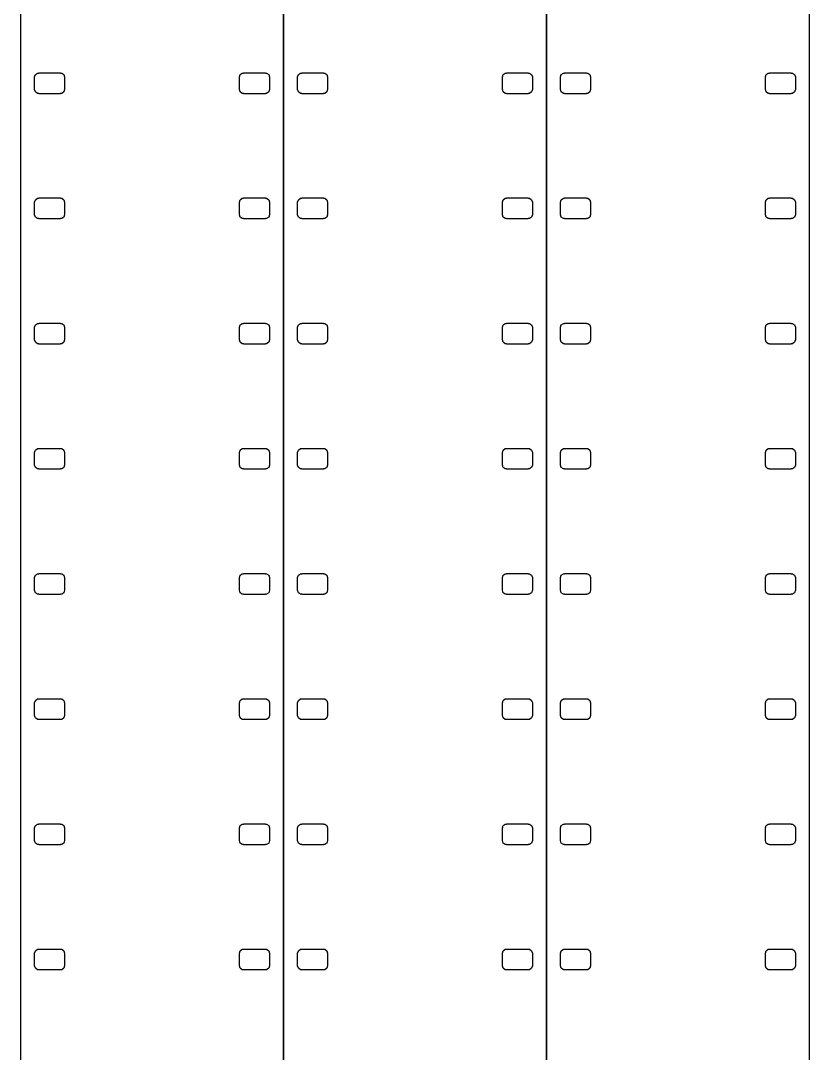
# Model space of a CAD drawing. Header units: metres. Extents: x -8 to 184, y -126 to 126.
# Drawn here: x 136.1 to 184.1, y -62.9 to 0 of the extents above; entities that cross this region are included whole.
import ezdxf

# ---------------------------------------------------------------- set-up
doc = ezdxf.new("R2010")
doc.units = ezdxf.units.M

msp = doc.modelspace()

# ---------------------------------------------------------------- linework, layer by layer
for p, q in [((136.09, 125.73), (136.09, -125.73)), ((152.09, -125.73), (152.09, 125.73)), ((152.1, 125.73), (152.1, -125.73)), ((168.1, -125.73), (168.1, 125.73)), ((168.11, 125.73), (168.11, -125.73)), ((184.11, -125.73), (184.11, 125.73)), ((136.94, -3.42499), (136.988, -3.27805)), ((136.94, -4.19499), (136.94, -3.42499)), ((136.988, -3.27805), (137.113, -3.18723)), ((137.113, -3.18723), (137.19, -3.18723)), ((137.19, -3.18723), (137.19, -3.17499)), ((137.19, -3.17499), (138.519, -3.17499)), ((138.519, -3.17499), (138.519, -3.18723)), ((138.519, -3.18723), (138.596, -3.18723)), ((138.596, -3.18723), (138.721, -3.27805)), ((138.721, -3.27805), (138.769, -3.42499)), ((138.769, -3.42499), (138.769, -4.19499)), ((149.411, -3.42499), (149.459, -3.27805)), ((149.411, -4.19499), (149.411, -3.42499)), ((149.459, -3.27805), (149.584, -3.18723)), ((149.584, -3.18723), (149.661, -3.18723)), ((149.661, -3.18723), (149.661, -3.17499)), ((149.661, -3.17499), (150.99, -3.17499)), ((150.99, -3.17499), (150.99, -3.18723)), ((150.99, -3.18723), (151.067, -3.18723)), ((151.067, -3.18723), (151.192, -3.27805)), ((151.192, -3.27805), (151.24, -3.42499)), ((151.24, -3.42499), (151.24, -4.19499)), ((152.95, -3.42499), (152.998, -3.27805)), ((152.95, -4.19499), (152.95, -3.42499)), ((152.998, -3.27805), (153.123, -3.18723)), ((153.123, -3.18723), (153.2, -3.18723)), ((153.2, -3.18723), (153.2, -3.17499)), ((153.2, -3.17499), (154.529, -3.17499)), ((154.529, -3.17499), (154.529, -3.18723)), ((154.529, -3.18723), (154.606, -3.18723)), ((154.606, -3.18723), (154.731, -3.27805)), ((154.731, -3.27805), (154.779, -3.42499)), ((154.779, -3.42499), (154.779, -4.19499)), ((165.421, -3.42499), (165.469, -3.27805)), ((165.421, -4.19499), (165.421, -3.42499)), ((165.469, -3.27805), (165.594, -3.18723)), ((165.594, -3.18723), (165.671, -3.18723)), ((165.671, -3.18723), (165.671, -3.17499)), ((165.671, -3.17499), (167, -3.17499)), ((167, -3.17499), (167, -3.18723)), ((167, -3.18723), (167.077, -3.18723)), ((167.077, -3.18723), (167.202, -3.27805)), ((167.202, -3.27805), (167.25, -3.42499)), ((167.25, -3.42499), (167.25, -4.19499)), ((168.96, -3.42499), (169.008, -3.27805)), ((168.96, -4.19499), (168.96, -3.42499)), ((169.008, -3.27805), (169.133, -3.18723)), ((169.133, -3.18723), (169.21, -3.18723)), ((169.21, -3.18723), (169.21, -3.17499)), ((169.21, -3.17499), (170.539, -3.17499)), ((170.539, -3.17499), (170.539, -3.18723)), ((170.539, -3.18723), (170.616, -3.18723)), ((170.616, -3.18723), (170.741, -3.27805)), ((170.741, -3.27805), (170.789, -3.42499)), ((170.789, -3.42499), (170.789, -4.19499)), ((181.431, -3.42499), (181.479, -3.27805)), ((181.431, -4.19499), (181.431, -3.42499)), ((181.479, -3.27805), (181.604, -3.18723)), ((181.604, -3.18723), (181.681, -3.18723)), ((181.681, -3.18723), (181.681, -3.17499)), ((181.681, -3.17499), (183.01, -3.17499)), ((183.01, -3.17499), (183.01, -3.18723)), ((183.01, -3.18723), (183.087, -3.18723)), ((183.087, -3.18723), (183.212, -3.27805)), ((183.212, -3.27805), (183.26, -3.42499)), ((183.26, -3.42499), (183.26, -4.19499)), ((136.988, -4.34193), (136.94, -4.19499)), ((137.113, -4.43275), (136.988, -4.34193)), ((138.721, -4.34193), (138.596, -4.43275)), ((138.769, -4.19499), (138.721, -4.34193)), ((149.459, -4.34193), (149.411, -4.19499)), ((149.584, -4.43275), (149.459, -4.34193)), ((151.192, -4.34193), (151.067, -4.43275)), ((151.24, -4.19499), (151.192, -4.34193)), ((152.998, -4.34193), (152.95, -4.19499)), ((153.123, -4.43275), (152.998, -4.34193)), ((154.731, -4.34193), (154.606, -4.43275)), ((154.779, -4.19499), (154.731, -4.34193)), ((165.469, -4.34193), (165.421, -4.19499)), ((165.594, -4.43275), (165.469, -4.34193)), ((167.202, -4.34193), (167.077, -4.43275)), ((167.25, -4.19499), (167.202, -4.34193)), ((169.008, -4.34193), (168.96, -4.19499)), ((169.133, -4.43275), (169.008, -4.34193)), ((170.741, -4.34193), (170.616, -4.43275)), ((170.789, -4.19499), (170.741, -4.34193)), ((181.479, -4.34193), (181.431, -4.19499)), ((181.604, -4.43275), (181.479, -4.34193)), ((183.212, -4.34193), (183.087, -4.43275)), ((183.26, -4.19499), (183.212, -4.34193)), ((137.19, -4.43275), (137.113, -4.43275)), ((137.19, -4.44499), (137.19, -4.43275)), ((138.519, -4.44499), (137.19, -4.44499)), ((138.596, -4.43275), (138.519, -4.43275)), ((138.519, -4.43275), (138.519, -4.44499)), ((149.661, -4.43275), (149.584, -4.43275)), ((149.661, -4.44499), (149.661, -4.43275)), ((150.99, -4.44499), (149.661, -4.44499)), ((151.067, -4.43275), (150.99, -4.43275)), ((150.99, -4.43275), (150.99, -4.44499)), ((153.2, -4.43275), (153.123, -4.43275)), ((153.2, -4.44499), (153.2, -4.43275)), ((154.529, -4.44499), (153.2, -4.44499)), ((154.606, -4.43275), (154.529, -4.43275)), ((154.529, -4.43275), (154.529, -4.44499)), ((165.671, -4.43275), (165.594, -4.43275)), ((165.671, -4.44499), (165.671, -4.43275)), ((167, -4.44499), (165.671, -4.44499)), ((167.077, -4.43275), (167, -4.43275)), ((167, -4.43275), (167, -4.44499)), ((169.21, -4.43275), (169.133, -4.43275)), ((169.21, -4.44499), (169.21, -4.43275)), ((170.539, -4.44499), (169.21, -4.44499)), ((170.616, -4.43275), (170.539, -4.43275)), ((170.539, -4.43275), (170.539, -4.44499)), ((181.681, -4.43275), (181.604, -4.43275)), ((181.681, -4.44499), (181.681, -4.43275)), ((183.01, -4.44499), (181.681, -4.44499)), ((183.087, -4.43275), (183.01, -4.43275)), ((183.01, -4.43275), (183.01, -4.44499)), ((136.94, -11.045), (136.988, -10.898)), ((136.94, -11.815), (136.94, -11.045)), ((136.988, -10.898), (137.113, -10.8072)), ((137.113, -10.8072), (137.19, -10.8072)), ((137.19, -10.8072), (137.19, -10.795)), ((137.19, -10.795), (138.519, -10.795)), ((138.519, -10.795), (138.519, -10.8072)), ((138.519, -10.8072), (138.596, -10.8072)), ((138.596, -10.8072), (138.721, -10.898)), ((138.721, -10.898), (138.769, -11.045)), ((138.769, -11.045), (138.769, -11.815)), ((149.411, -11.045), (149.459, -10.898)), ((149.411, -11.815), (149.411, -11.045)), ((149.459, -10.898), (149.584, -10.8072)), ((149.584, -10.8072), (149.661, -10.8072)), ((149.661, -10.8072), (149.661, -10.795)), ((149.661, -10.795), (150.99, -10.795)), ((150.99, -10.795), (150.99, -10.8072)), ((150.99, -10.8072), (151.067, -10.8072)), ((151.067, -10.8072), (151.192, -10.898)), ((151.192, -10.898), (151.24, -11.045)), ((151.24, -11.045), (151.24, -11.815)), ((152.95, -11.045), (152.998, -10.898)), ((152.95, -11.815), (152.95, -11.045)), ((152.998, -10.898), (153.123, -10.8072)), ((153.123, -10.8072), (153.2, -10.8072)), ((153.2, -10.8072), (153.2, -10.795)), ((153.2, -10.795), (154.529, -10.795)), ((154.529, -10.795), (154.529, -10.8072)), ((154.529, -10.8072), (154.606, -10.8072)), ((154.606, -10.8072), (154.731, -10.898)), ((154.731, -10.898), (154.779, -11.045)), ((154.779, -11.045), (154.779, -11.815)), ((165.421, -11.045), (165.469, -10.898)), ((165.421, -11.815), (165.421, -11.045)), ((165.469, -10.898), (165.594, -10.8072)), ((165.594, -10.8072), (165.671, -10.8072)), ((165.671, -10.8072), (165.671, -10.795)), ((165.671, -10.795), (167, -10.795)), ((167, -10.795), (167, -10.8072)), ((167, -10.8072), (167.077, -10.8072)), ((167.077, -10.8072), (167.202, -10.898)), ((167.202, -10.898), (167.25, -11.045)), ((167.25, -11.045), (167.25, -11.815)), ((168.96, -11.045), (169.008, -10.898)), ((168.96, -11.815), (168.96, -11.045)), ((169.008, -10.898), (169.133, -10.8072)), ((169.133, -10.8072), (169.21, -10.8072)), ((169.21, -10.8072), (169.21, -10.795)), ((169.21, -10.795), (170.539, -10.795)), ((170.539, -10.795), (170.539, -10.8072)), ((170.539, -10.8072), (170.616, -10.8072)), ((170.616, -10.8072), (170.741, -10.898)), ((170.741, -10.898), (170.789, -11.045)), ((170.789, -11.045), (170.789, -11.815)), ((181.431, -11.045), (181.479, -10.898)), ((181.431, -11.815), (181.431, -11.045)), ((181.479, -10.898), (181.604, -10.8072)), ((181.604, -10.8072), (181.681, -10.8072)), ((181.681, -10.8072), (181.681, -10.795)), ((181.681, -10.795), (183.01, -10.795)), ((183.01, -10.795), (183.01, -10.8072)), ((183.01, -10.8072), (183.087, -10.8072)), ((183.087, -10.8072), (183.212, -10.898)), ((183.212, -10.898), (183.26, -11.045)), ((183.26, -11.045), (183.26, -11.815)), ((136.988, -11.9619), (136.94, -11.815)), ((138.769, -11.815), (138.721, -11.9619)), ((149.459, -11.9619), (149.411, -11.815)), ((151.24, -11.815), (151.192, -11.9619)), ((152.998, -11.9619), (152.95, -11.815)), ((154.779, -11.815), (154.731, -11.9619)), ((165.469, -11.9619), (165.421, -11.815)), ((167.25, -11.815), (167.202, -11.9619)), ((169.008, -11.9619), (168.96, -11.815)), ((170.789, -11.815), (170.741, -11.9619)), ((181.479, -11.9619), (181.431, -11.815)), ((183.26, -11.815), (183.212, -11.9619)), ((137.113, -12.0527), (136.988, -11.9619)), ((137.19, -12.0527), (137.113, -12.0527)), ((137.19, -12.065), (137.19, -12.0527)), ((138.519, -12.065), (137.19, -12.065)), ((138.596, -12.0527), (138.519, -12.0527)), ((138.519, -12.0527), (138.519, -12.065)), ((138.721, -11.9619), (138.596, -12.0527)), ((149.584, -12.0527), (149.459, -11.9619)), ((149.661, -12.0527), (149.584, -12.0527)), ((149.661, -12.065), (149.661, -12.0527)), ((150.99, -12.065), (149.661, -12.065)), ((151.067, -12.0527), (150.99, -12.0527)), ((150.99, -12.0527), (150.99, -12.065)), ((151.192, -11.9619), (151.067, -12.0527)), ((153.123, -12.0527), (152.998, -11.9619)), ((153.2, -12.0527), (153.123, -12.0527)), ((153.2, -12.065), (153.2, -12.0527)), ((154.529, -12.065), (153.2, -12.065)), ((154.606, -12.0527), (154.529, -12.0527)), ((154.529, -12.0527), (154.529, -12.065)), ((154.731, -11.9619), (154.606, -12.0527)), ((165.594, -12.0527), (165.469, -11.9619)), ((165.671, -12.0527), (165.594, -12.0527)), ((165.671, -12.065), (165.671, -12.0527)), ((167, -12.065), (165.671, -12.065)), ((167.077, -12.0527), (167, -12.0527)), ((167, -12.0527), (167, -12.065)), ((167.202, -11.9619), (167.077, -12.0527)), ((169.133, -12.0527), (169.008, -11.9619)), ((169.21, -12.0527), (169.133, -12.0527)), ((169.21, -12.065), (169.21, -12.0527)), ((170.539, -12.065), (169.21, -12.065)), ((170.616, -12.0527), (170.539, -12.0527)), ((170.539, -12.0527), (170.539, -12.065)), ((170.741, -11.9619), (170.616, -12.0527)), ((181.604, -12.0527), (181.479, -11.9619)), ((181.681, -12.0527), (181.604, -12.0527)), ((181.681, -12.065), (181.681, -12.0527)), ((183.01, -12.065), (181.681, -12.065)), ((183.087, -12.0527), (183.01, -12.0527)), ((183.01, -12.0527), (183.01, -12.065)), ((183.212, -11.9619), (183.087, -12.0527)), ((136.94, -18.665), (136.988, -18.5181)), ((136.94, -19.435), (136.94, -18.665)), ((136.988, -18.5181), (137.113, -18.4272)), ((137.113, -18.4272), (137.19, -18.4272)), ((137.19, -18.4272), (137.19, -18.415)), ((137.19, -18.415), (138.519, -18.415)), ((138.519, -18.415), (138.519, -18.4272)), ((138.519, -18.4272), (138.596, -18.4272)), ((138.596, -18.4272), (138.721, -18.5181)), ((138.721, -18.5181), (138.769, -18.665)), ((138.769, -18.665), (138.769, -19.435)), ((149.411, -18.665), (149.459, -18.5181)), ((149.411, -19.435), (149.411, -18.665)), ((149.459, -18.5181), (149.584, -18.4272)), ((149.584, -18.4272), (149.661, -18.4272)), ((149.661, -18.4272), (149.661, -18.415)), ((149.661, -18.415), (150.99, -18.415)), ((150.99, -18.415), (150.99, -18.4272)), ((150.99, -18.4272), (151.067, -18.4272)), ((151.067, -18.4272), (151.192, -18.5181)), ((151.192, -18.5181), (151.24, -18.665)), ((151.24, -18.665), (151.24, -19.435)), ((152.95, -18.665), (152.998, -18.5181)), ((152.95, -19.435), (152.95, -18.665)), ((152.998, -18.5181), (153.123, -18.4272)), ((153.123, -18.4272), (153.2, -18.4272)), ((153.2, -18.4272), (153.2, -18.415)), ((153.2, -18.415), (154.529, -18.415)), ((154.529, -18.415), (154.529, -18.4272)), ((154.529, -18.4272), (154.606, -18.4272)), ((154.606, -18.4272), (154.731, -18.5181)), ((154.731, -18.5181), (154.779, -18.665)), ((154.779, -18.665), (154.779, -19.435)), ((165.421, -18.665), (165.469, -18.5181)), ((165.421, -19.435), (165.421, -18.665)), ((165.469, -18.5181), (165.594, -18.4272)), ((165.594, -18.4272), (165.671, -18.4272)), ((165.671, -18.4272), (165.671, -18.415)), ((165.671, -18.415), (167, -18.415)), ((167, -18.415), (167, -18.4272)), ((167, -18.4272), (167.077, -18.4272)), ((167.077, -18.4272), (167.202, -18.5181)), ((167.202, -18.5181), (167.25, -18.665)), ((167.25, -18.665), (167.25, -19.435)), ((168.96, -18.665), (169.008, -18.5181)), ((168.96, -19.435), (168.96, -18.665)), ((169.008, -18.5181), (169.133, -18.4272)), ((169.133, -18.4272), (169.21, -18.4272)), ((169.21, -18.4272), (169.21, -18.415)), ((169.21, -18.415), (170.539, -18.415)), ((170.539, -18.415), (170.539, -18.4272)), ((170.539, -18.4272), (170.616, -18.4272)), ((170.616, -18.4272), (170.741, -18.5181)), ((170.741, -18.5181), (170.789, -18.665)), ((170.789, -18.665), (170.789, -19.435)), ((181.431, -18.665), (181.479, -18.5181)), ((181.431, -19.435), (181.431, -18.665)), ((181.479, -18.5181), (181.604, -18.4272)), ((181.604, -18.4272), (181.681, -18.4272)), ((181.681, -18.4272), (181.681, -18.415)), ((181.681, -18.415), (183.01, -18.415)), ((183.01, -18.415), (183.01, -18.4272)), ((183.01, -18.4272), (183.087, -18.4272)), ((183.087, -18.4272), (183.212, -18.5181)), ((183.212, -18.5181), (183.26, -18.665)), ((183.26, -18.665), (183.26, -19.435)), ((136.988, -19.5819), (136.94, -19.435)), ((138.769, -19.435), (138.721, -19.5819)), ((149.459, -19.5819), (149.411, -19.435)), ((151.24, -19.435), (151.192, -19.5819)), ((152.998, -19.5819), (152.95, -19.435)), ((154.779, -19.435), (154.731, -19.5819)), ((165.469, -19.5819), (165.421, -19.435)), ((167.25, -19.435), (167.202, -19.5819)), ((169.008, -19.5819), (168.96, -19.435)), ((170.789, -19.435), (170.741, -19.5819)), ((181.479, -19.5819), (181.431, -19.435)), ((183.26, -19.435), (183.212, -19.5819)), ((137.113, -19.6728), (136.988, -19.5819)), ((137.19, -19.6728), (137.113, -19.6728)), ((137.19, -19.685), (137.19, -19.6728)), ((138.519, -19.685), (137.19, -19.685)), ((138.596, -19.6728), (138.519, -19.6728)), ((138.519, -19.6728), (138.519, -19.685)), ((138.721, -19.5819), (138.596, -19.6728)), ((149.584, -19.6728), (149.459, -19.5819)), ((149.661, -19.6728), (149.584, -19.6728)), ((149.661, -19.685), (149.661, -19.6728)), ((150.99, -19.685), (149.661, -19.685)), ((151.067, -19.6728), (150.99, -19.6728)), ((150.99, -19.6728), (150.99, -19.685)), ((151.192, -19.5819), (151.067, -19.6728)), ((153.123, -19.6728), (152.998, -19.5819)), ((153.2, -19.6728), (153.123, -19.6728)), ((153.2, -19.685), (153.2, -19.6728)), ((154.529, -19.685), (153.2, -19.685)), ((154.606, -19.6728), (154.529, -19.6728)), ((154.529, -19.6728), (154.529, -19.685)), ((154.731, -19.5819), (154.606, -19.6728)), ((165.594, -19.6728), (165.469, -19.5819)), ((165.671, -19.6728), (165.594, -19.6728)), ((165.671, -19.685), (165.671, -19.6728)), ((167, -19.685), (165.671, -19.685)), ((167.077, -19.6728), (167, -19.6728)), ((167, -19.6728), (167, -19.685)), ((167.202, -19.5819), (167.077, -19.6728)), ((169.133, -19.6728), (169.008, -19.5819)), ((169.21, -19.6728), (169.133, -19.6728)), ((169.21, -19.685), (169.21, -19.6728)), ((170.539, -19.685), (169.21, -19.685)), ((170.539, -19.6728), (170.539, -19.685)), ((170.616, -19.6728), (170.539, -19.6728)), ((170.741, -19.5819), (170.616, -19.6728)), ((181.604, -19.6728), (181.479, -19.5819)), ((181.681, -19.6728), (181.604, -19.6728)), ((181.681, -19.685), (181.681, -19.6728)), ((183.01, -19.685), (181.681, -19.685)), ((183.087, -19.6728), (183.01, -19.6728)), ((183.01, -19.6728), (183.01, -19.685)), ((183.212, -19.5819), (183.087, -19.6728)), ((136.94, -26.285), (136.988, -26.138)), ((136.94, -27.055), (136.94, -26.285)), ((136.988, -26.138), (137.113, -26.0472)), ((137.113, -26.0472), (137.19, -26.0472)), ((137.19, -26.0472), (137.19, -26.035)), ((137.19, -26.035), (138.519, -26.035)), ((138.519, -26.035), (138.519, -26.0472)), ((138.519, -26.0472), (138.596, -26.0472)), ((138.596, -26.0472), (138.721, -26.138)), ((138.721, -26.138), (138.769, -26.285)), ((138.769, -26.285), (138.769, -27.055)), ((149.411, -26.285), (149.459, -26.138)), ((149.411, -27.055), (149.411, -26.285)), ((149.459, -26.138), (149.584, -26.0472)), ((149.584, -26.0472), (149.661, -26.0472)), ((149.661, -26.0472), (149.661, -26.035)), ((149.661, -26.035), (150.99, -26.035)), ((150.99, -26.035), (150.99, -26.0472)), ((150.99, -26.0472), (151.067, -26.0472)), ((151.067, -26.0472), (151.192, -26.138)), ((151.192, -26.138), (151.24, -26.285)), ((151.24, -26.285), (151.24, -27.055)), ((152.95, -26.285), (152.998, -26.138)), ((152.95, -27.055), (152.95, -26.285)), ((152.998, -26.138), (153.123, -26.0472)), ((153.123, -26.0472), (153.2, -26.0472)), ((153.2, -26.0472), (153.2, -26.035)), ((153.2, -26.035), (154.529, -26.035)), ((154.529, -26.035), (154.529, -26.0472)), ((154.529, -26.0472), (154.606, -26.0472)), ((154.606, -26.0472), (154.731, -26.138)), ((154.731, -26.138), (154.779, -26.285)), ((154.779, -26.285), (154.779, -27.055)), ((165.421, -26.285), (165.469, -26.138)), ((165.421, -27.055), (165.421, -26.285)), ((165.469, -26.138), (165.594, -26.0472)), ((165.594, -26.0472), (165.671, -26.0472)), ((165.671, -26.0472), (165.671, -26.035)), ((165.671, -26.035), (167, -26.035)), ((167, -26.035), (167, -26.0472)), ((167, -26.0472), (167.077, -26.0472)), ((167.077, -26.0472), (167.202, -26.138)), ((167.202, -26.138), (167.25, -26.285)), ((167.25, -26.285), (167.25, -27.055)), ((168.96, -26.285), (169.008, -26.138)), ((168.96, -27.055), (168.96, -26.285)), ((169.008, -26.138), (169.133, -26.0472)), ((169.133, -26.0472), (169.21, -26.0472)), ((169.21, -26.0472), (169.21, -26.035)), ((169.21, -26.035), (170.539, -26.035)), ((170.539, -26.035), (170.539, -26.0472)), ((170.539, -26.0472), (170.616, -26.0472)), ((170.616, -26.0472), (170.741, -26.138)), ((170.741, -26.138), (170.789, -26.285)), ((170.789, -26.285), (170.789, -27.055)), ((181.431, -26.285), (181.479, -26.138)), ((181.431, -27.055), (181.431, -26.285)), ((181.479, -26.138), (181.604, -26.0472)), ((181.604, -26.0472), (181.681, -26.0472)), ((181.681, -26.0472), (181.681, -26.035)), ((181.681, -26.035), (183.01, -26.035)), ((183.01, -26.035), (183.01, -26.0472)), ((183.01, -26.0472), (183.087, -26.0472)), ((183.087, -26.0472), (183.212, -26.138)), ((183.212, -26.138), (183.26, -26.285)), ((183.26, -26.285), (183.26, -27.055)), ((136.988, -27.2019), (136.94, -27.055)), ((137.113, -27.2928), (136.988, -27.2019)), ((137.19, -27.2928), (137.113, -27.2928)), ((137.19, -27.305), (137.19, -27.2928)), ((138.519, -27.305), (137.19, -27.305)), ((138.596, -27.2928), (138.519, -27.2928)), ((138.519, -27.2928), (138.519, -27.305)), ((138.721, -27.2019), (138.596, -27.2928)), ((138.769, -27.055), (138.721, -27.2019)), ((149.459, -27.2019), (149.411, -27.055)), ((149.584, -27.2928), (149.459, -27.2019)), ((149.661, -27.2928), (149.584, -27.2928)), ((149.661, -27.305), (149.661, -27.2928)), ((150.99, -27.305), (149.661, -27.305)), ((151.067, -27.2928), (150.99, -27.2928)), ((150.99, -27.2928), (150.99, -27.305)), ((151.192, -27.2019), (151.067, -27.2928)), ((151.24, -27.055), (151.192, -27.2019)), ((152.998, -27.2019), (152.95, -27.055)), ((153.123, -27.2928), (152.998, -27.2019)), ((153.2, -27.2928), (153.123, -27.2928)), ((153.2, -27.305), (153.2, -27.2928)), ((154.529, -27.305), (153.2, -27.305)), ((154.606, -27.2928), (154.529, -27.2928)), ((154.529, -27.2928), (154.529, -27.305)), ((154.731, -27.2019), (154.606, -27.2928)), ((154.779, -27.055), (154.731, -27.2019)), ((165.469, -27.2019), (165.421, -27.055)), ((165.594, -27.2928), (165.469, -27.2019)), ((165.671, -27.2928), (165.594, -27.2928)), ((165.671, -27.305), (165.671, -27.2928)), ((167, -27.305), (165.671, -27.305)), ((167.077, -27.2928), (167, -27.2928)), ((167, -27.2928), (167, -27.305)), ((167.202, -27.2019), (167.077, -27.2928)), ((167.25, -27.055), (167.202, -27.2019)), ((169.008, -27.2019), (168.96, -27.055)), ((169.133, -27.2928), (169.008, -27.2019)), ((169.21, -27.2928), (169.133, -27.2928)), ((169.21, -27.305), (169.21, -27.2928)), ((170.539, -27.305), (169.21, -27.305)), ((170.616, -27.2928), (170.539, -27.2928)), ((170.539, -27.2928), (170.539, -27.305)), ((170.741, -27.2019), (170.616, -27.2928)), ((170.789, -27.055), (170.741, -27.2019)), ((181.479, -27.2019), (181.431, -27.055)), ((181.604, -27.2928), (181.479, -27.2019)), ((181.681, -27.2928), (181.604, -27.2928)), ((181.681, -27.305), (181.681, -27.2928)), ((183.01, -27.305), (181.681, -27.305)), ((183.087, -27.2928), (183.01, -27.2928)), ((183.01, -27.2928), (183.01, -27.305)), ((183.212, -27.2019), (183.087, -27.2928)), ((183.26, -27.055), (183.212, -27.2019)), ((136.94, -33.905), (136.988, -33.758)), ((136.94, -34.675), (136.94, -33.905)), ((136.988, -33.758), (137.113, -33.6672)), ((137.113, -33.6672), (137.19, -33.6672)), ((137.19, -33.6672), (137.19, -33.655)), ((137.19, -33.655), (138.519, -33.655)), ((138.519, -33.655), (138.519, -33.6672)), ((138.519, -33.6672), (138.596, -33.6672)), ((138.596, -33.6672), (138.721, -33.758)), ((138.721, -33.758), (138.769, -33.905)), ((138.769, -33.905), (138.769, -34.675)), ((149.411, -33.905), (149.459, -33.758)), ((149.411, -34.675), (149.411, -33.905)), ((149.459, -33.758), (149.584, -33.6672)), ((149.584, -33.6672), (149.661, -33.6672)), ((149.661, -33.6672), (149.661, -33.655)), ((149.661, -33.655), (150.99, -33.655)), ((150.99, -33.655), (150.99, -33.6672)), ((150.99, -33.6672), (151.067, -33.6672)), ((151.067, -33.6672), (151.192, -33.758)), ((151.192, -33.758), (151.24, -33.905)), ((151.24, -33.905), (151.24, -34.675)), ((152.95, -33.905), (152.998, -33.758)), ((152.95, -34.675), (152.95, -33.905)), ((152.998, -33.758), (153.123, -33.6672)), ((153.123, -33.6672), (153.2, -33.6672)), ((153.2, -33.6672), (153.2, -33.655)), ((153.2, -33.655), (154.529, -33.655)), ((154.529, -33.655), (154.529, -33.6672)), ((154.529, -33.6672), (154.606, -33.6672)), ((154.606, -33.6672), (154.731, -33.758)), ((154.731, -33.758), (154.779, -33.905)), ((154.779, -33.905), (154.779, -34.675)), ((165.421, -33.905), (165.469, -33.758)), ((165.421, -34.675), (165.421, -33.905)), ((165.469, -33.758), (165.594, -33.6672)), ((165.594, -33.6672), (165.671, -33.6672)), ((165.671, -33.6672), (165.671, -33.655)), ((165.671, -33.655), (167, -33.655)), ((167, -33.655), (167, -33.6672)), ((167, -33.6672), (167.077, -33.6672)), ((167.077, -33.6672), (167.202, -33.758)), ((167.202, -33.758), (167.25, -33.905)), ((167.25, -33.905), (167.25, -34.675)), ((168.96, -33.905), (169.008, -33.758)), ((168.96, -34.675), (168.96, -33.905)), ((169.008, -33.758), (169.133, -33.6672)), ((169.133, -33.6672), (169.21, -33.6672)), ((169.21, -33.6672), (169.21, -33.655)), ((169.21, -33.655), (170.539, -33.655)), ((170.539, -33.655), (170.539, -33.6672)), ((170.539, -33.6672), (170.616, -33.6672)), ((170.616, -33.6672), (170.741, -33.758)), ((170.741, -33.758), (170.789, -33.905)), ((170.789, -33.905), (170.789, -34.675)), ((181.431, -33.905), (181.479, -33.758)), ((181.431, -34.675), (181.431, -33.905)), ((181.479, -33.758), (181.604, -33.6672)), ((181.604, -33.6672), (181.681, -33.6672)), ((181.681, -33.6672), (181.681, -33.655)), ((181.681, -33.655), (183.01, -33.655)), ((183.01, -33.655), (183.01, -33.6672)), ((183.01, -33.6672), (183.087, -33.6672)), ((183.087, -33.6672), (183.212, -33.758)), ((183.212, -33.758), (183.26, -33.905)), ((183.26, -33.905), (183.26, -34.675)), ((136.988, -34.8219), (136.94, -34.675)), ((137.113, -34.9128), (136.988, -34.8219)), ((137.19, -34.9128), (137.113, -34.9128)), ((137.19, -34.925), (137.19, -34.9128)), ((138.519, -34.925), (137.19, -34.925)), ((138.596, -34.9128), (138.519, -34.9128)), ((138.519, -34.9128), (138.519, -34.925)), ((138.721, -34.8219), (138.596, -34.9128)), ((138.769, -34.675), (138.721, -34.8219)), ((149.459, -34.8219), (149.411, -34.675)), ((149.584, -34.9128), (149.459, -34.8219)), ((149.661, -34.9128), (149.584, -34.9128)), ((149.661, -34.925), (149.661, -34.9128)), ((150.99, -34.925), (149.661, -34.925)), ((151.067, -34.9128), (150.99, -34.9128)), ((150.99, -34.9128), (150.99, -34.925)), ((151.192, -34.8219), (151.067, -34.9128)), ((151.24, -34.675), (151.192, -34.8219)), ((152.998, -34.8219), (152.95, -34.675)), ((153.123, -34.9128), (152.998, -34.8219)), ((153.2, -34.9128), (153.123, -34.9128)), ((153.2, -34.925), (153.2, -34.9128)), ((154.529, -34.925), (153.2, -34.925)), ((154.606, -34.9128), (154.529, -34.9128)), ((154.529, -34.9128), (154.529, -34.925)), ((154.731, -34.8219), (154.606, -34.9128)), ((154.779, -34.675), (154.731, -34.8219)), ((165.469, -34.8219), (165.421, -34.675)), ((165.594, -34.9128), (165.469, -34.8219)), ((165.671, -34.9128), (165.594, -34.9128)), ((165.671, -34.925), (165.671, -34.9128)), ((167, -34.925), (165.671, -34.925)), ((167.077, -34.9128), (167, -34.9128)), ((167, -34.9128), (167, -34.925)), ((167.202, -34.8219), (167.077, -34.9128)), ((167.25, -34.675), (167.202, -34.8219)), ((169.008, -34.8219), (168.96, -34.675)), ((169.133, -34.9128), (169.008, -34.8219)), ((169.21, -34.9128), (169.133, -34.9128)), ((169.21, -34.925), (169.21, -34.9128)), ((170.539, -34.925), (169.21, -34.925)), ((170.616, -34.9128), (170.539, -34.9128)), ((170.539, -34.9128), (170.539, -34.925)), ((170.741, -34.8219), (170.616, -34.9128)), ((170.789, -34.675), (170.741, -34.8219)), ((181.479, -34.8219), (181.431, -34.675)), ((181.604, -34.9128), (181.479, -34.8219)), ((181.681, -34.9128), (181.604, -34.9128)), ((181.681, -34.925), (181.681, -34.9128)), ((183.01, -34.925), (181.681, -34.925)), ((183.087, -34.9128), (183.01, -34.9128)), ((183.01, -34.9128), (183.01, -34.925)), ((183.212, -34.8219), (183.087, -34.9128)), ((183.26, -34.675), (183.212, -34.8219)), ((136.94, -41.525), (136.988, -41.3781)), ((136.988, -41.3781), (137.113, -41.2872)), ((137.113, -41.2872), (137.19, -41.2872)), ((137.19, -41.2872), (137.19, -41.275)), ((137.19, -41.275), (138.519, -41.275)), ((138.519, -41.275), (138.519, -41.2872)), ((138.519, -41.2872), (138.596, -41.2872)), ((138.596, -41.2872), (138.721, -41.3781)), ((138.721, -41.3781), (138.769, -41.525)), ((149.411, -41.525), (149.459, -41.3781)), ((149.459, -41.3781), (149.584, -41.2872)), ((149.584, -41.2872), (149.661, -41.2872)), ((149.661, -41.2872), (149.661, -41.275)), ((149.661, -41.275), (150.99, -41.275)), ((150.99, -41.275), (150.99, -41.2872)), ((150.99, -41.2872), (151.067, -41.2872)), ((151.067, -41.2872), (151.192, -41.3781)), ((151.192, -41.3781), (151.24, -41.525)), ((152.95, -41.525), (152.998, -41.3781)), ((152.998, -41.3781), (153.123, -41.2872)), ((153.123, -41.2872), (153.2, -41.2872)), ((153.2, -41.2872), (153.2, -41.275)), ((153.2, -41.275), (154.529, -41.275)), ((154.529, -41.275), (154.529, -41.2872)), ((154.529, -41.2872), (154.606, -41.2872)), ((154.606, -41.2872), (154.731, -41.3781)), ((154.731, -41.3781), (154.779, -41.525)), ((165.421, -41.525), (165.469, -41.3781)), ((165.469, -41.3781), (165.594, -41.2872)), ((165.594, -41.2872), (165.671, -41.2872)), ((165.671, -41.2872), (165.671, -41.275)), ((165.671, -41.275), (167, -41.275)), ((167, -41.275), (167, -41.2872)), ((167, -41.2872), (167.077, -41.2872)), ((167.077, -41.2872), (167.202, -41.3781)), ((167.202, -41.3781), (167.25, -41.525)), ((168.96, -41.525), (169.008, -41.3781)), ((169.008, -41.3781), (169.133, -41.2872)), ((169.133, -41.2872), (169.21, -41.2872)), ((169.21, -41.2872), (169.21, -41.275)), ((169.21, -41.275), (170.539, -41.275)), ((170.539, -41.275), (170.539, -41.2872)), ((170.539, -41.2872), (170.616, -41.2872)), ((170.616, -41.2872), (170.741, -41.3781)), ((170.741, -41.3781), (170.789, -41.525)), ((181.431, -41.525), (181.479, -41.3781)), ((181.479, -41.3781), (181.604, -41.2872)), ((181.604, -41.2872), (181.681, -41.2872)), ((181.681, -41.2872), (181.681, -41.275)), ((181.681, -41.275), (183.01, -41.275)), ((183.01, -41.275), (183.01, -41.2872)), ((183.01, -41.2872), (183.087, -41.2872)), ((183.087, -41.2872), (183.212, -41.3781)), ((183.212, -41.3781), (183.26, -41.525)), ((136.94, -42.295), (136.94, -41.525)), ((138.769, -41.525), (138.769, -42.295)), ((149.411, -42.295), (149.411, -41.525)), ((151.24, -41.525), (151.24, -42.295)), ((152.95, -42.295), (152.95, -41.525)), ((154.779, -41.525), (154.779, -42.295)), ((165.421, -42.295), (165.421, -41.525)), ((167.25, -41.525), (167.25, -42.295)), ((168.96, -42.295), (168.96, -41.525)), ((170.789, -41.525), (170.789, -42.295)), ((181.431, -42.295), (181.431, -41.525)), ((183.26, -41.525), (183.26, -42.295)), ((136.988, -42.4419), (136.94, -42.295)), ((137.113, -42.5328), (136.988, -42.4419)), ((137.19, -42.5328), (137.113, -42.5328)), ((137.19, -42.545), (137.19, -42.5328)), ((138.519, -42.545), (137.19, -42.545)), ((138.596, -42.5328), (138.519, -42.5328)), ((138.519, -42.5328), (138.519, -42.545)), ((138.721, -42.4419), (138.596, -42.5328)), ((138.769, -42.295), (138.721, -42.4419)), ((149.459, -42.4419), (149.411, -42.295)), ((149.584, -42.5328), (149.459, -42.4419)), ((149.661, -42.5328), (149.584, -42.5328)), ((149.661, -42.545), (149.661, -42.5328)), ((150.99, -42.545), (149.661, -42.545)), ((151.067, -42.5328), (150.99, -42.5328)), ((150.99, -42.5328), (150.99, -42.545)), ((151.192, -42.4419), (151.067, -42.5328)), ((151.24, -42.295), (151.192, -42.4419)), ((152.998, -42.4419), (152.95, -42.295)), ((153.123, -42.5328), (152.998, -42.4419)), ((153.2, -42.5328), (153.123, -42.5328)), ((153.2, -42.545), (153.2, -42.5328)), ((154.529, -42.545), (153.2, -42.545)), ((154.606, -42.5328), (154.529, -42.5328)), ((154.529, -42.5328), (154.529, -42.545)), ((154.731, -42.4419), (154.606, -42.5328)), ((154.779, -42.295), (154.731, -42.4419)), ((165.469, -42.4419), (165.421, -42.295)), ((165.594, -42.5328), (165.469, -42.4419)), ((165.671, -42.5328), (165.594, -42.5328)), ((165.671, -42.545), (165.671, -42.5328)), ((167, -42.545), (165.671, -42.545)), ((167.077, -42.5328), (167, -42.5328)), ((167, -42.5328), (167, -42.545)), ((167.202, -42.4419), (167.077, -42.5328)), ((167.25, -42.295), (167.202, -42.4419)), ((169.008, -42.4419), (168.96, -42.295)), ((169.133, -42.5328), (169.008, -42.4419)), ((169.21, -42.5328), (169.133, -42.5328)), ((169.21, -42.545), (169.21, -42.5328)), ((170.539, -42.545), (169.21, -42.545)), ((170.616, -42.5328), (170.539, -42.5328)), ((170.539, -42.5328), (170.539, -42.545)), ((170.741, -42.4419), (170.616, -42.5328)), ((170.789, -42.295), (170.741, -42.4419)), ((181.479, -42.4419), (181.431, -42.295)), ((181.604, -42.5328), (181.479, -42.4419)), ((181.681, -42.5328), (181.604, -42.5328)), ((181.681, -42.545), (181.681, -42.5328)), ((183.01, -42.545), (181.681, -42.545)), ((183.087, -42.5328), (183.01, -42.5328)), ((183.01, -42.5328), (183.01, -42.545)), ((183.212, -42.4419), (183.087, -42.5328)), ((183.26, -42.295), (183.212, -42.4419)), ((136.94, -49.145), (136.988, -48.998)), ((136.988, -48.998), (137.113, -48.9072)), ((137.113, -48.9072), (137.19, -48.9072)), ((137.19, -48.9072), (137.19, -48.895)), ((137.19, -48.895), (138.519, -48.895)), ((138.519, -48.895), (138.519, -48.9072)), ((138.519, -48.9072), (138.596, -48.9072)), ((138.596, -48.9072), (138.721, -48.998)), ((138.721, -48.998), (138.769, -49.145)), ((149.411, -49.145), (149.459, -48.998)), ((149.459, -48.998), (149.584, -48.9072)), ((149.584, -48.9072), (149.661, -48.9072)), ((149.661, -48.9072), (149.661, -48.895)), ((149.661, -48.895), (150.99, -48.895)), ((150.99, -48.895), (150.99, -48.9072)), ((150.99, -48.9072), (151.067, -48.9072)), ((151.067, -48.9072), (151.192, -48.998)), ((151.192, -48.998), (151.24, -49.145)), ((152.95, -49.145), (152.998, -48.998)), ((152.998, -48.998), (153.123, -48.9072)), ((153.123, -48.9072), (153.2, -48.9072)), ((153.2, -48.9072), (153.2, -48.895)), ((153.2, -48.895), (154.529, -48.895)), ((154.529, -48.895), (154.529, -48.9072)), ((154.529, -48.9072), (154.606, -48.9072)), ((154.606, -48.9072), (154.731, -48.998)), ((154.731, -48.998), (154.779, -49.145)), ((165.421, -49.145), (165.469, -48.998)), ((165.469, -48.998), (165.594, -48.9072)), ((165.594, -48.9072), (165.671, -48.9072)), ((165.671, -48.9072), (165.671, -48.895)), ((165.671, -48.895), (167, -48.895)), ((167, -48.895), (167, -48.9072)), ((167, -48.9072), (167.077, -48.9072)), ((167.077, -48.9072), (167.202, -48.998)), ((167.202, -48.998), (167.25, -49.145)), ((168.96, -49.145), (169.008, -48.998)), ((169.008, -48.998), (169.133, -48.9072)), ((169.133, -48.9072), (169.21, -48.9072)), ((169.21, -48.9072), (169.21, -48.895)), ((169.21, -48.895), (170.539, -48.895)), ((170.539, -48.895), (170.539, -48.9072)), ((170.539, -48.9072), (170.616, -48.9072)), ((170.616, -48.9072), (170.741, -48.998)), ((170.741, -48.998), (170.789, -49.145)), ((181.431, -49.145), (181.479, -48.998)), ((181.479, -48.998), (181.604, -48.9072)), ((181.604, -48.9072), (181.681, -48.9072)), ((181.681, -48.9072), (181.681, -48.895)), ((181.681, -48.895), (183.01, -48.895)), ((183.01, -48.895), (183.01, -48.9072)), ((183.01, -48.9072), (183.087, -48.9072)), ((183.087, -48.9072), (183.212, -48.998)), ((183.212, -48.998), (183.26, -49.145)), ((136.94, -49.915), (136.94, -49.145)), ((138.769, -49.145), (138.769, -49.915)), ((149.411, -49.915), (149.411, -49.145)), ((151.24, -49.145), (151.24, -49.915)), ((152.95, -49.915), (152.95, -49.145)), ((154.779, -49.145), (154.779, -49.915)), ((165.421, -49.915), (165.421, -49.145)), ((167.25, -49.145), (167.25, -49.915)), ((168.96, -49.915), (168.96, -49.145)), ((170.789, -49.145), (170.789, -49.915)), ((181.431, -49.915), (181.431, -49.145)), ((183.26, -49.145), (183.26, -49.915)), ((136.988, -50.0619), (136.94, -49.915)), ((137.113, -50.1528), (136.988, -50.0619)), ((137.19, -50.1528), (137.113, -50.1528)), ((137.19, -50.165), (137.19, -50.1528)), ((138.519, -50.165), (137.19, -50.165)), ((138.596, -50.1528), (138.519, -50.1528)), ((138.519, -50.1528), (138.519, -50.165)), ((138.721, -50.0619), (138.596, -50.1528)), ((138.769, -49.915), (138.721, -50.0619)), ((149.459, -50.0619), (149.411, -49.915)), ((149.584, -50.1528), (149.459, -50.0619)), ((149.661, -50.1528), (149.584, -50.1528)), ((149.661, -50.165), (149.661, -50.1528)), ((150.99, -50.165), (149.661, -50.165)), ((151.067, -50.1528), (150.99, -50.1528)), ((150.99, -50.1528), (150.99, -50.165)), ((151.192, -50.0619), (151.067, -50.1528)), ((151.24, -49.915), (151.192, -50.0619)), ((152.998, -50.0619), (152.95, -49.915)), ((153.123, -50.1528), (152.998, -50.0619)), ((153.2, -50.1528), (153.123, -50.1528)), ((153.2, -50.165), (153.2, -50.1528)), ((154.529, -50.165), (153.2, -50.165)), ((154.606, -50.1528), (154.529, -50.1528)), ((154.529, -50.1528), (154.529, -50.165)), ((154.731, -50.0619), (154.606, -50.1528)), ((154.779, -49.915), (154.731, -50.0619)), ((165.469, -50.0619), (165.421, -49.915)), ((165.594, -50.1528), (165.469, -50.0619)), ((165.671, -50.1528), (165.594, -50.1528)), ((165.671, -50.165), (165.671, -50.1528)), ((167, -50.165), (165.671, -50.165)), ((167.077, -50.1528), (167, -50.1528)), ((167, -50.1528), (167, -50.165)), ((167.202, -50.0619), (167.077, -50.1528)), ((167.25, -49.915), (167.202, -50.0619)), ((169.008, -50.0619), (168.96, -49.915)), ((169.133, -50.1528), (169.008, -50.0619)), ((169.21, -50.1528), (169.133, -50.1528)), ((169.21, -50.165), (169.21, -50.1528)), ((170.539, -50.165), (169.21, -50.165)), ((170.539, -50.1528), (170.539, -50.165)), ((170.616, -50.1528), (170.539, -50.1528)), ((170.741, -50.0619), (170.616, -50.1528)), ((170.789, -49.915), (170.741, -50.0619)), ((181.479, -50.0619), (181.431, -49.915)), ((181.604, -50.1528), (181.479, -50.0619)), ((181.681, -50.1528), (181.604, -50.1528)), ((181.681, -50.165), (181.681, -50.1528)), ((183.01, -50.165), (181.681, -50.165)), ((183.087, -50.1528), (183.01, -50.1528)), ((183.01, -50.1528), (183.01, -50.165)), ((183.212, -50.0619), (183.087, -50.1528)), ((183.26, -49.915), (183.212, -50.0619)), ((136.988, -56.618), (137.113, -56.5272)), ((137.113, -56.5272), (137.19, -56.5272)), ((137.19, -56.5272), (137.19, -56.515)), ((137.19, -56.515), (138.519, -56.515)), ((138.519, -56.515), (138.519, -56.5272)), ((138.519, -56.5272), (138.596, -56.5272)), ((138.596, -56.5272), (138.721, -56.618)), ((149.459, -56.618), (149.584, -56.5272)), ((149.584, -56.5272), (149.661, -56.5272)), ((149.661, -56.5272), (149.661, -56.515)), ((149.661, -56.515), (150.99, -56.515)), ((150.99, -56.515), (150.99, -56.5272)), ((150.99, -56.5272), (151.067, -56.5272)), ((151.067, -56.5272), (151.192, -56.618)), ((152.998, -56.618), (153.123, -56.5272)), ((153.123, -56.5272), (153.2, -56.5272)), ((153.2, -56.5272), (153.2, -56.515)), ((153.2, -56.515), (154.529, -56.515)), ((154.529, -56.515), (154.529, -56.5272)), ((154.529, -56.5272), (154.606, -56.5272)), ((154.606, -56.5272), (154.731, -56.618)), ((165.469, -56.618), (165.594, -56.5272)), ((165.594, -56.5272), (165.671, -56.5272)), ((165.671, -56.5272), (165.671, -56.515)), ((165.671, -56.515), (167, -56.515)), ((167, -56.515), (167, -56.5272)), ((167, -56.5272), (167.077, -56.5272)), ((167.077, -56.5272), (167.202, -56.618)), ((169.008, -56.618), (169.133, -56.5272)), ((169.133, -56.5272), (169.21, -56.5272)), ((169.21, -56.5272), (169.21, -56.515)), ((169.21, -56.515), (170.539, -56.515)), ((170.539, -56.515), (170.539, -56.5272)), ((170.539, -56.5272), (170.616, -56.5272)), ((170.616, -56.5272), (170.741, -56.618)), ((181.479, -56.618), (181.604, -56.5272)), ((181.604, -56.5272), (181.681, -56.5272)), ((181.681, -56.5272), (181.681, -56.515)), ((181.681, -56.515), (183.01, -56.515)), ((183.01, -56.515), (183.01, -56.5272)), ((183.01, -56.5272), (183.087, -56.5272)), ((183.087, -56.5272), (183.212, -56.618)), ((136.94, -56.765), (136.988, -56.618)), ((136.94, -57.535), (136.94, -56.765)), ((138.721, -56.618), (138.769, -56.765)), ((138.769, -56.765), (138.769, -57.535)), ((149.411, -56.765), (149.459, -56.618)), ((149.411, -57.535), (149.411, -56.765)), ((151.192, -56.618), (151.24, -56.765)), ((151.24, -56.765), (151.24, -57.535)), ((152.95, -56.765), (152.998, -56.618)), ((152.95, -57.535), (152.95, -56.765)), ((154.731, -56.618), (154.779, -56.765)), ((154.779, -56.765), (154.779, -57.535)), ((165.421, -56.765), (165.469, -56.618)), ((165.421, -57.535), (165.421, -56.765)), ((167.202, -56.618), (167.25, -56.765)), ((167.25, -56.765), (167.25, -57.535)), ((168.96, -56.765), (169.008, -56.618)), ((168.96, -57.535), (168.96, -56.765)), ((170.741, -56.618), (170.789, -56.765)), ((170.789, -56.765), (170.789, -57.535)), ((181.431, -56.765), (181.479, -56.618)), ((181.431, -57.535), (181.431, -56.765)), ((183.212, -56.618), (183.26, -56.765)), ((183.26, -56.765), (183.26, -57.535)), ((136.988, -57.6819), (136.94, -57.535)), ((137.113, -57.7728), (136.988, -57.6819)), ((137.19, -57.7728), (137.113, -57.7728)), ((137.19, -57.785), (137.19, -57.7728)), ((138.519, -57.785), (137.19, -57.785)), ((138.596, -57.7728), (138.519, -57.7728)), ((138.519, -57.7728), (138.519, -57.785)), ((138.721, -57.6819), (138.596, -57.7728)), ((138.769, -57.535), (138.721, -57.6819)), ((149.459, -57.6819), (149.411, -57.535)), ((149.584, -57.7728), (149.459, -57.6819)), ((149.661, -57.7728), (149.584, -57.7728)), ((149.661, -57.785), (149.661, -57.7728)), ((150.99, -57.785), (149.661, -57.785)), ((151.067, -57.7728), (150.99, -57.7728)), ((150.99, -57.7728), (150.99, -57.785)), ((151.192, -57.6819), (151.067, -57.7728)), ((151.24, -57.535), (151.192, -57.6819)), ((152.998, -57.6819), (152.95, -57.535)), ((153.123, -57.7728), (152.998, -57.6819)), ((153.2, -57.7728), (153.123, -57.7728)), ((153.2, -57.785), (153.2, -57.7728)), ((154.529, -57.785), (153.2, -57.785)), ((154.606, -57.7728), (154.529, -57.7728)), ((154.529, -57.7728), (154.529, -57.785)), ((154.731, -57.6819), (154.606, -57.7728)), ((154.779, -57.535), (154.731, -57.6819)), ((165.469, -57.6819), (165.421, -57.535)), ((165.594, -57.7728), (165.469, -57.6819)), ((165.671, -57.7728), (165.594, -57.7728)), ((165.671, -57.785), (165.671, -57.7728)), ((167, -57.785), (165.671, -57.785)), ((167.077, -57.7728), (167, -57.7728)), ((167, -57.7728), (167, -57.785)), ((167.202, -57.6819), (167.077, -57.7728)), ((167.25, -57.535), (167.202, -57.6819)), ((169.008, -57.6819), (168.96, -57.535)), ((169.133, -57.7728), (169.008, -57.6819)), ((169.21, -57.7728), (169.133, -57.7728)), ((169.21, -57.785), (169.21, -57.7728)), ((170.539, -57.785), (169.21, -57.785)), ((170.616, -57.7728), (170.539, -57.7728)), ((170.539, -57.7728), (170.539, -57.785)), ((170.741, -57.6819), (170.616, -57.7728)), ((170.789, -57.535), (170.741, -57.6819)), ((181.479, -57.6819), (181.431, -57.535)), ((181.604, -57.7728), (181.479, -57.6819)), ((181.681, -57.7728), (181.604, -57.7728)), ((181.681, -57.785), (181.681, -57.7728)), ((183.01, -57.785), (181.681, -57.785)), ((183.087, -57.7728), (183.01, -57.7728)), ((183.01, -57.7728), (183.01, -57.785)), ((183.212, -57.6819), (183.087, -57.7728)), ((183.26, -57.535), (183.212, -57.6819))]:
    msp.add_line(p, q)

doc.saveas('drawing.dxf')
